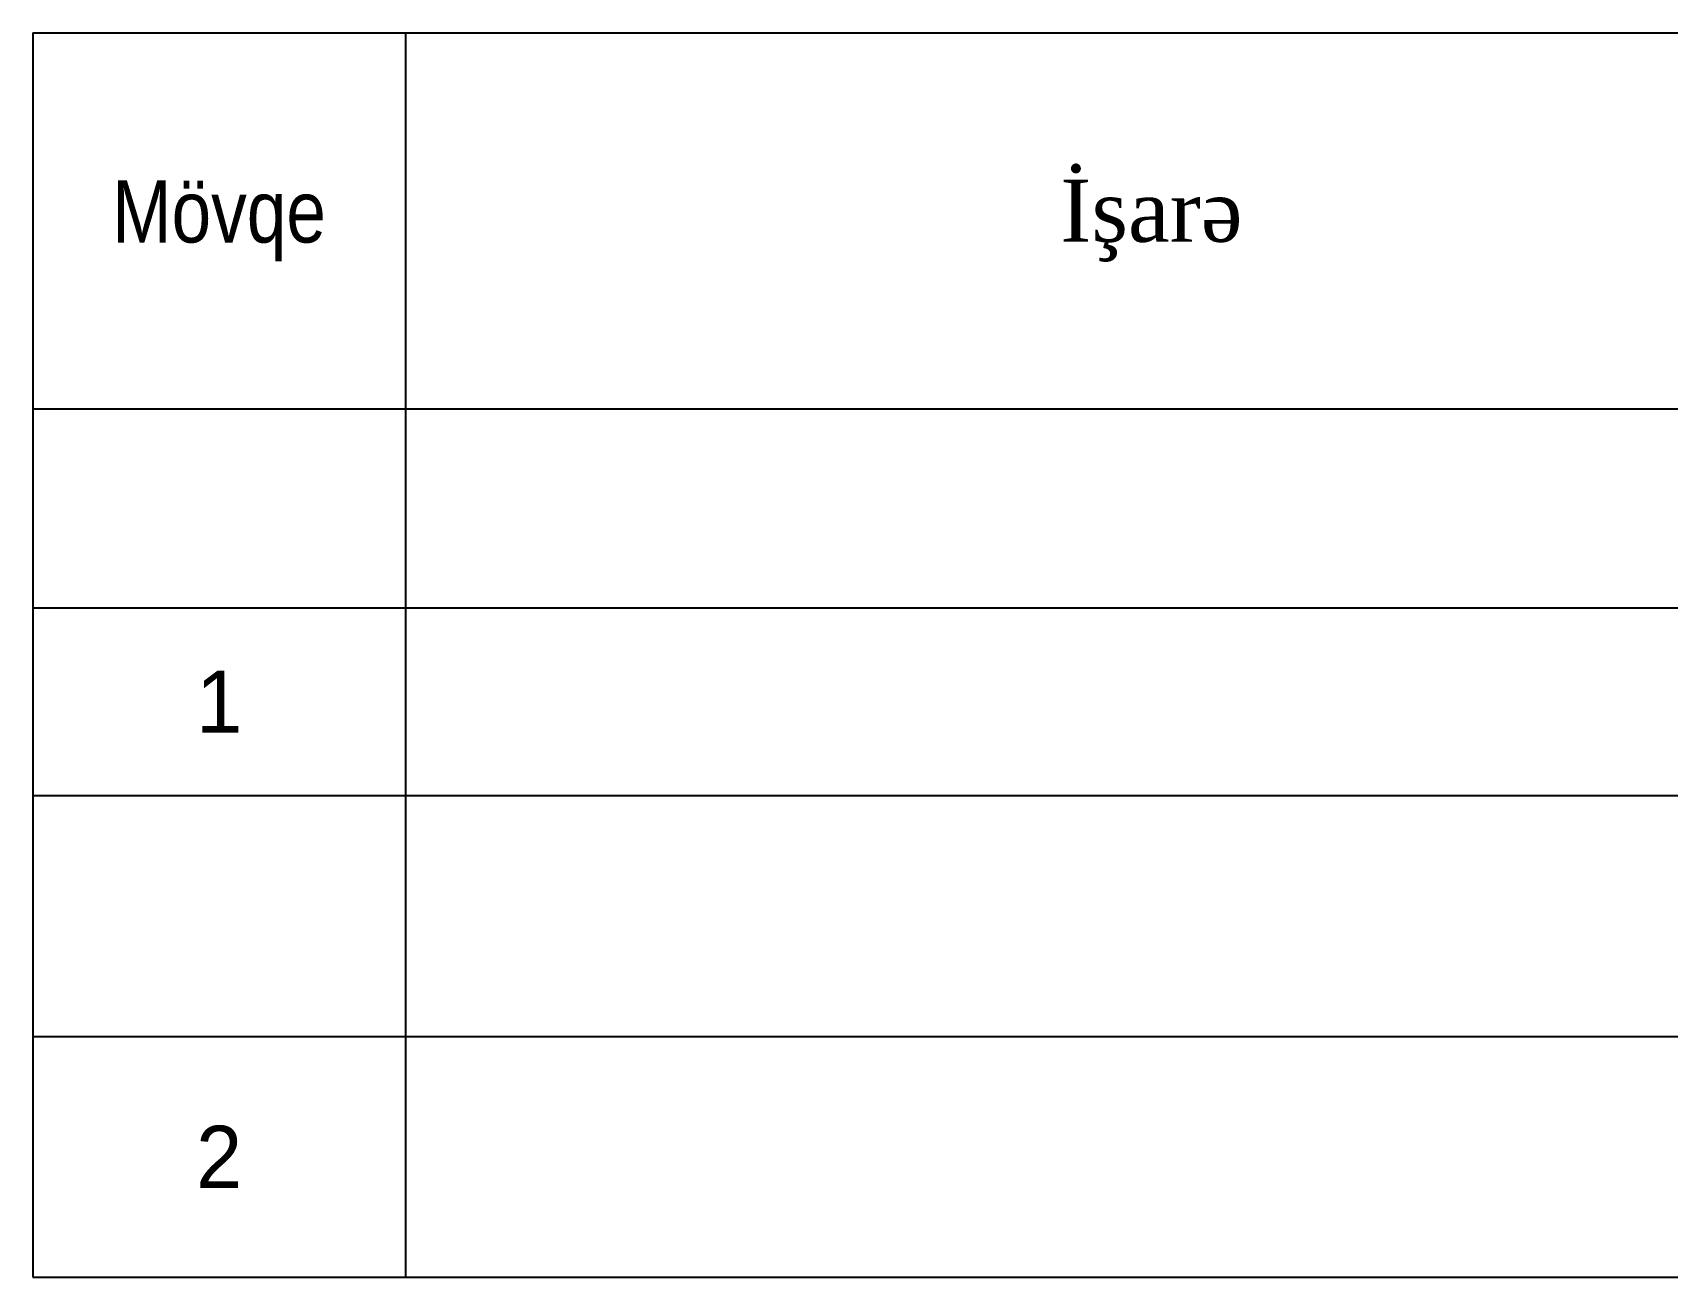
# Model space of a CAD drawing. Header units: millimetres. Extents: x -149347 to 251215, y -2929184 to -2541447.
# Drawn here: x -61831 to -55422, y -2658676 to -2653798 of the extents above; entities that cross this region are included whole.
import ezdxf

# ---------------------------------------------------------------- set-up
doc = ezdxf.new("R2010")
doc.units = ezdxf.units.MM
doc.styles.add('style1', font='A3TI(LA).TTF', dxfattribs={"height": 400})
doc.styles.add('style5', font='times.ttf', dxfattribs={"height": 400})
doc.styles.add('style6', font='ARIALN.TTF', dxfattribs={"height": 300})

# ---------------------------------------------------------------- blocks, each defined once
blk = doc.blocks.new('*T1216')
at = {"color": 0, "linetype": 'ByBlock', "lineweight": -2, "ltscale": 15, "transparency": 16777216}
for p, q in [((0, 0), (18032.1, 0)), ((0, 0), (0, -4877.9)), ((1462.1, 0), (1462.1, -4877.9)), ((7310.3, 0), (7310.3, -4877.9)), ((13645.9, 0), (13645.9, -2254.1)), ((14787.3, 0), (14787.3, -4877.9)), ((16320.1, 0), (16320.1, -4877.9)), ((18032.1, 0), (18032.1, -4877.9)), ((0, -1474.4), (18032.1, -1474.4)), ((0, -2254.1), (18032.1, -2254.1)), ((0, -2990), (18032.1, -2990)), ((13645.9, -2990), (13645.9, -3934)), ((0, -3934), (18032.1, -3934)), ((0, -4877.9), (18032.1, -4877.9))]:
    blk.add_line(p, q, dxfattribs=at)
at = {"color": 0, "lineweight": -2, "ltscale": 15, "transparency": 16777216}
for p, q in [((11501.6, -2254.1), (11501.6, -2990)), ((13645.9, -2254.1), (13645.9, -2990)), ((11501.6, -3934), (11501.6, -4877.9)), ((13645.9, -3934), (13645.9, -4877.9))]:
    blk.add_line(p, q, dxfattribs=at)
at = {"color": 0, "ltscale": 15, "transparency": 16777216}
for s, insert, char_height, width, attachment_point, style in [('{\\fArial Narrow|b0|i0|c238|p34;Kütl\\fPalatino Linotype|b0|i0|c238|p18;ə\\fArial Narrow|b0|i0|c238|p34;, vah., kq}', (15553.7, -737.2), 243.6776, 1240.388, 5, 'style6'), ('{\\fPalatino Linotype|b0|i0|c238|p18;İşarə}', (4386.2, -737.2), 243.678, 5555.848, 5, 'style5'), ('{\\fArial Narrow|b0|i0|c238|p34;Miq}', (14216.6, -737.2), 243.678, 848.915, 5, 'style6'), ('{\\fArial Narrow|b0|i0|c238|p34;Qeyd}', (17176.1, -737.2), 243.678, 1419.654, 5, 'style6'), ('{\\fArial Narrow|b0|i0|c238|p34;Mövqe}', (731, -737.2), 243.678, 1169.652, 5, 'style6'), ('{\\fArial Narrow|b0|i0|c238|p34;Adı}', (10478.1, -737.2), 243.678, 6043.203, 5, 'style6'), ('{\\C256;                \\fArial Narrow|b0|i0|c238|p34;   \\fArial Narrow|b0|i0|c204|p34;B\\fArial Narrow|b0|i0|c238|p34;ünövr tavası Bt-1\\fArial Narrow|b0|i0|c204|p34;(Alt tor\\fArial Narrow|b0|i0|c238|p34;)\\fArial Narrow|b0|i0|c204|p34;   }', (7456.5, -1864.3), 239.5911, 6043.203, 4, 'style6'), ('∅16A500C', (9406, -2622.1), 243.68, 3898.841, 5, 'style6'), ('L=3200mm', (11599.1, -2622.1), 243.68, 1949.42, 4, 'style6'), ('5.05', (15079.7, -2622.1), 243.68, 947.975, 4, 'style5'), ('727.30', (16612.5, -2622.1), 243.68, 1127.241, 4, 'style5'), ('1', (731, -2622.1), 243.7, 1169.652, 5, 'style1'), ('{\\fArial Narrow|b0|i0|c238|p34;144}', (13938.4, -2622.1), 229.174, 556.502, 4, 'style6'), ('{\\C256;                \\fArial Narrow|b0|i0|c238|p34;   \\fArial Narrow|b0|i0|c204|p34;B\\fArial Narrow|b0|i0|c238|p34;ünövr tavası Bt-1\\fArial Narrow|b0|i0|c204|p34;(\\fArial Narrow|b0|i0|c238|p34;Ü\\fArial Narrow|b0|i0|c204|p34;st tor\\fArial Narrow|b0|i0|c238|p34;)\\fArial Narrow|b0|i0|c204|p34;   }', (7456.5, -3462), 239.5911, 6043.203, 4, 'style6'), ('2', (731, -4405.9), 243.7, 1169.652, 5, 'style1'), ('∅16A500C', (9406, -4405.9), 243.68, 3898.841, 5, 'style6'), ('{\\fArial Narrow|b0|i0|c238|p34;L=2400mm', (11599.1, -4405.9), 243.678, 1949.42, 4, 'style6'), ('{\\fArial Narrow|b0|i0|c238|p34;48}', (13938.4, -4405.9), 239.591, 556.502, 4, 'style6'), ('3.79', (15079.7, -4405.9), 243.68, 947.975, 4, 'style5'), ('181.82', (16612.5, -4405.9), 243.68, 1127.241, 4, 'style5')]:
    blk.add_mtext(s, dxfattribs=dict(at, insert=insert, char_height=char_height, width=width, attachment_point=attachment_point, style=style))

msp = doc.modelspace()

# ---------------------------------------------------------------- block references
msp.add_blockref('*T1216', (-61830.69533, -2653798.36214))

doc.saveas('drawing.dxf')
